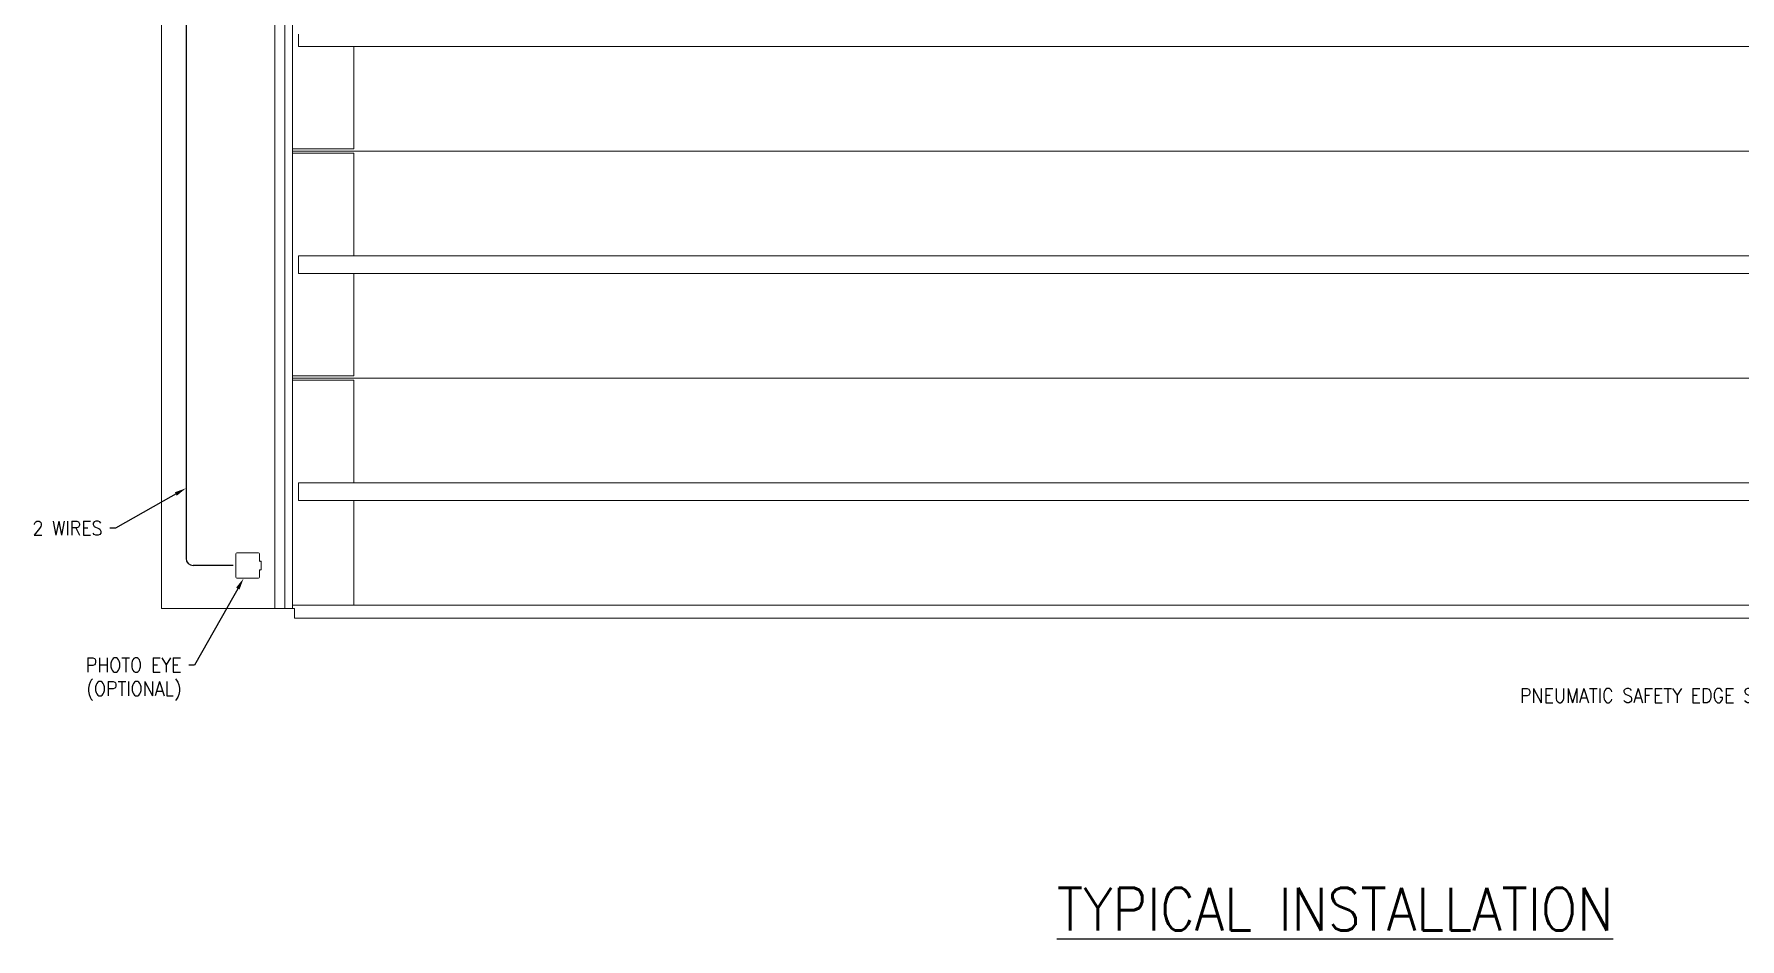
# Model space of a CAD drawing. Extents: x 20 to 307, y 49 to 248.
# Drawn here: x 20.3 to 200.7, y 48.8 to 144.4 of the extents above; entities that cross this region are included whole.
import ezdxf

# ---------------------------------------------------------------- set-up
doc = ezdxf.new("R2010")
doc.units = 0
doc.header["$LTSCALE"] = 0.5
doc.header["$MEASUREMENT"] = 0
doc.layers.get('0').update_dxf_attribs({"linetype": 'CONTINUOUS'})
doc.layers.add('DIM', color=1, linetype='CONTINUOUS')
doc.styles.add('ROMANS', font='romans.shx', dxfattribs={"width": 0.9, "height": 0.75})

msp = doc.modelspace()

# ---------------------------------------------------------------- linework, layer by layer
for p, q in [((36.372926, 219.460446), (36.372926, 89.001301)), ((41.358283, 88.251301), (37.122926, 88.251301))]:
    msp.add_line(p, q)
msp.add_arc((37.122926, 89.001301), 0.75, 180, 270)
at = {"layer": 'DIM', "linetype": 'Continuous', "lineweight": 15}
for p, q in [((33.77359, 247.950957), (33.77359, 83.693224)), ((46.83017, 212.468522), (46.83017, 83.693224)), ((45.77359, 204.62872), (45.77359, 85.505724)), ((47.63109, 203.844224), (47.63109, 83.693224)), ((48.27359, 144.321724), (48.27359, 144.436724)), ((48.27359, 143.816724), (48.27359, 144.321724)), ((48.27359, 143.701724), (48.27359, 143.816724)), ((48.27359, 143.641724), (48.27359, 143.701724)), ((48.27359, 143.25212), (48.27359, 143.641724)), ((48.27359, 143.194165), (48.27359, 143.25212)), ((48.27359, 143.18485), (48.27359, 143.194165)), ((48.27359, 143.18485), (48.27359, 143.131724)), ((48.27359, 143.131724), (241.27359, 143.131724)), ((54.131045, 143.131724), (54.131045, 132.294224)), ((47.63109, 132.294224), (54.131045, 132.294224)), ((47.63109, 132.069224), (235.867199, 132.069224)), ((47.63109, 132.069224), (242.03109, 132.069224)), ((47.63109, 131.844224), (54.131045, 131.844224)), ((54.131045, 131.844224), (54.131045, 121.006724)), ((48.27359, 121.006724), (48.27359, 120.953598)), ((48.27359, 121.006724), (241.27359, 121.006724)), ((48.27359, 120.944283), (48.27359, 120.953598)), ((48.27359, 120.886327), (48.27359, 120.944283)), ((48.27359, 120.496724), (48.27359, 120.886327)), ((48.27359, 120.436724), (48.27359, 120.496724)), ((48.27359, 120.321724), (48.27359, 120.436724)), ((48.27359, 119.816724), (48.27359, 120.321724)), ((48.27359, 119.701724), (48.27359, 119.816724)), ((48.27359, 119.641724), (48.27359, 119.701724)), ((48.27359, 119.25212), (48.27359, 119.641724)), ((48.27359, 119.194165), (48.27359, 119.25212)), ((48.27359, 119.18485), (48.27359, 119.194165)), ((48.27359, 119.18485), (48.27359, 119.131724)), ((48.27359, 119.131724), (241.27359, 119.131724)), ((54.131045, 119.131724), (54.131045, 108.294224)), ((47.63109, 108.294224), (54.131045, 108.294224)), ((47.63109, 108.069224), (242.03109, 108.069224)), ((47.63109, 107.844224), (54.131045, 107.844224)), ((54.131045, 107.844224), (54.131045, 107.252724)), ((54.131045, 107.844224), (54.131045, 97.006724)), ((55.241947, 108.069224), (235.867199, 108.069224)), ((48.27359, 97.006724), (48.27359, 96.953598)), ((48.27359, 97.006724), (241.27359, 97.006724)), ((48.27359, 96.944283), (48.27359, 96.953598)), ((48.27359, 96.886327), (48.27359, 96.944283)), ((48.27359, 96.496724), (48.27359, 96.886327)), ((48.27359, 96.436724), (48.27359, 96.496724)), ((48.27359, 96.321724), (48.27359, 96.436724)), ((48.27359, 95.816724), (48.27359, 96.321724)), ((48.27359, 95.701724), (48.27359, 95.816724)), ((48.27359, 95.641724), (48.27359, 95.701724)), ((48.27359, 95.25212), (48.27359, 95.641724)), ((48.27359, 95.194165), (48.27359, 95.25212)), ((48.27359, 95.18485), (48.27359, 95.194165)), ((48.27359, 95.18485), (48.27359, 95.131724)), ((48.27359, 95.131724), (241.27359, 95.131724)), ((54.131045, 95.131724), (54.131045, 84.069224)), ((41.624307, 89.479395), (41.624307, 87.023053)), ((44.022479, 89.604224), (41.749136, 89.604224)), ((44.147307, 88.768218), (44.147307, 89.479395)), ((44.197376, 88.718224), (44.323536, 88.718224)), ((41.749136, 86.898224), (44.022479, 86.898224)), ((44.147307, 87.023053), (44.147307, 87.73423)), ((44.323536, 87.784224), (44.197376, 87.784224)), ((45.77359, 85.505724), (45.77359, 83.693224)), ((33.77359, 83.693224), (47.83109, 83.693224)), ((47.63109, 84.069224), (242.03109, 84.069224)), ((47.83109, 82.664224), (47.83109, 83.693224)), ((47.83109, 82.664224), (241.83109, 82.664224))]:
    msp.add_line(p, q, dxfattribs=at)
at = {"layer": 'DIM'}
for p, q in [((35.830166, 96.113826), (28.923885, 92.196318)), ((28.923885, 92.196318), (28.299885, 92.196318)), ((44.18824, 88.719244), (44.197376, 88.718224)), ((44.188121, 87.782648), (44.197376, 87.784224)), ((42.158026, 86.354996), (37.281451, 77.727454)), ((37.281451, 77.727454), (36.657451, 77.727454))]:
    msp.add_line(p, q, dxfattribs=at)
at = {"layer": 'DIM', "linetype": 'Continuous', "lineweight": 15}
for centre, radius, start, end in [((44.196691, 88.7679), 0.049385, 179.63202888, 260.14684046), ((170.317654, 88.251224), 125.994983, 179.78763289, 180.21236711), ((44.196016, 87.734582), 0.04871, 99.32795074, 180.4142252)]:
    msp.add_arc(centre, radius, start, end, dxfattribs=at)
for centre, major_axis, start_param, end_param in [((41.749479, 89.479052), (-0.088631, 0.088631), 5.4991566717, 7.0672139427), ((44.022136, 89.479052), (-0.088631, -0.088631), 2.3575640181, 3.9256212891), ((41.749479, 87.023395), (-0.088631, -0.088631), 5.4991566717, 7.0672139427), ((44.022136, 87.023395), (-0.088631, 0.088631), 2.3575640181, 3.9256212891)]:
    msp.add_ellipse(centre, major_axis=major_axis, ratio=0.9972646886, start_param=start_param, end_param=end_param, dxfattribs=at)
at = {"layer": 'DIM'}
for points in [[(35.18478, 95.986872), (35.39003, 95.625031), (36.372926, 96.421701)], [(41.6699, 85.914119), (42.032052, 85.709419), (42.465076, 86.898224)]]:
    msp.add_solid(points, dxfattribs=at)

# ---------------------------------------------------------------- texts
at = {"layer": 'DIM', "style": 'ROMANS', "width": 0.9}
msp.add_text('%%UTYPICAL INSTALLATION', height=4.5, dxfattribs=at).set_placement((128.465729, 49.669154))
at = {"layer": 'DIM', "char_height": 1.5, "attachment_point": 3, "style": 'ROMANS'}
for s, insert in [('\\A1;2 WIRES', (27.539885, 92.946318)), ('PHOTO EYE\\P(OPTIONAL)', (35.897451, 78.477454)), ('PNEUMATIC SAFETY EDGE SWITCH (OPTIONAL) ', (218.461543, 75.245718))]:
    msp.add_mtext(s, dxfattribs=dict(at, insert=insert))

doc.saveas('drawing.dxf')
